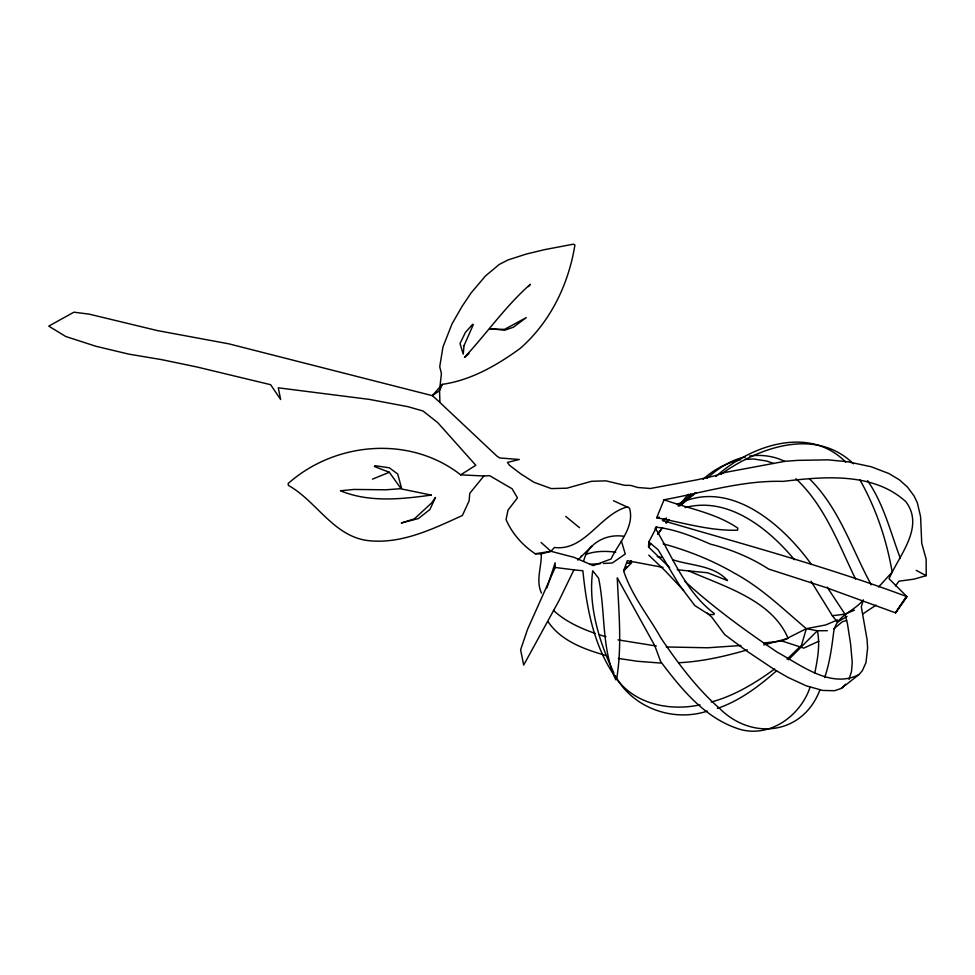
<?xml version="1.0" encoding="UTF-8"?>
<svg xmlns="http://www.w3.org/2000/svg" width="975" height="975" viewBox="0 0 975 975"><rect width="100%" height="100%" fill="white"/><g stroke="black" fill="none" stroke-linecap="round" stroke-linejoin="round"><path stroke-width="1.46" d="M669.63 567.572L648.546 546.987L648.826 542.015L655.724 528.803L655.541 527.158C674.822 528.998 692.872 536.567 710.507 544.148C731.079 549.413 750.762 557.505 768.629 569.047L826.349 587.681L895.55 612.848L906.908 596.59L895.55 612.848M819.89 689.983C802.973 734.589 752.286 740.72 720.001 708.825C696.845 688.484 678.271 663.609 661.05 638.198C648.448 615.798 631.715 595.628 623.634 570.875L627.352 560.674L663.024 567.426M546.926 587.864L555.128 562.843L555.202 567.474L527.463 629.557L520.613 649.789L523.685 665.084L558.87 600.893L573.934 569.839L582.879 570.765C586.779 609.497 594.457 650.569 619.028 681.915C638.357 705.217 671.69 710.921 700.038 704.864M837.549 619.893L825.801 624.926L806.325 628.68L801.487 645.292L787.032 659.222M814.747 673.384C817.501 659.466 820.316 644.877 817.391 630.752L806.325 628.68C783.217 609.107 761.256 587.559 734.26 573.068C712.043 560.15 687.972 550.619 663.219 543.818M863.387 599.832L861.303 606.816L867.043 639.344L867.616 648.022L865.971 662.622L862.388 670.605L859.06 674.505L841.425 688.362L834.539 690.714L822.778 690.446L806.325 685.864L788.08 677.442L775.113 670.008L746.704 651.007L724.717 634.615L711.848 617.236L707.448 613.068M583.684 561.039C587.718 543.331 606.218 533.569 623.573 536.262M824.667 677.552C829.737 662.842 831.785 647.29 833.698 631.91C836.014 615.725 853.296 611.837 862.412 600.868M664.072 499.761C688.85 508.682 715.869 513.057 737.904 528.206L737.49 530.193C709.934 531.046 683.438 522.722 656.687 517.774L664.072 499.761C703.194 492.655 742.243 480.309 782.303 481.37L783.157 481.37C823.912 476.592 873.112 471.815 905.933 501.772C924.97 527.256 898.962 555.47 889.066 578.748L906.908 596.59M613.458 500.736L629.533 508.072C634.871 527.195 618.479 542.953 611.057 559.004L593.153 565.622L574.007 557.334L550.972 551.302L541.259 553.885L535.238 553.763C522.6 545.427 512.094 533.544 506.062 519.602L507.999 510.144L517.457 497.884L512.094 488.78L489.572 475.642L483.88 475.995L469.743 493.362L469.146 500.784L462.382 515.482C432.278 529.218 399.713 545.196 365.686 540.272C332.597 534.666 316.18 501.016 288.368 485.379L288.125 483.539C335.168 441.712 409.951 435.155 460.675 474.837L475.8 465.27L437.726 422.614L422.992 410.987L407.94 406.685L369.232 399.372L278.265 387.818L280.642 399.506L270.623 384.698L196.865 366.966L161.74 359.653L128.798 354.132L95.952 346.283L65.739 336.497L48.75 326.125L73.893 312.183L89.322 314.169L157.609 330.635L228.723 343.809L432.303 395.655L439.53 390.683L441.407 373.596L439.737 366.661L443.003 346.832L452.022 323.871L461.967 306.552L471.083 292.951L485.452 275.962L499.163 264.517L507.89 259.996L526.463 254L544.672 249.624L573.398 244.177L574.909 244.993C568.632 284.249 550.363 322.103 520.102 348.489C496.897 365.296 471.108 380.238 442.309 384.357L439.53 390.683L439.932 402.517L496.714 455.934L499.712 457.957L519.273 459.481L507.451 462.418L509.389 465.185L520.857 473.935L534.056 482.32L551.302 488.597L566.877 488.183L591.545 481.297L605.95 480.846L624.609 485.294L630.703 485.404L637.784 487.5L650.398 488.499L696.662 479.883L713.834 476.056L725.095 472.436L785.058 461.285L797.733 460.371L827.982 459.847L847.714 461.76L871.053 466.72L888.713 473.46L899.352 479.798L907.579 487.171L914.148 496.104L917.317 502.722L920.583 516.604L921.728 543.209L926.128 559.15L926.25 575.64L914.184 579.113L898.974 581.173L895.452 585.914M810.054 687.29C800 717.161 767.118 740.049 735.674 727.886C703.316 716.284 680.757 688.143 660.672 661.611L654.761 645.657L617.273 577.87C618.723 611.678 622.233 646.011 616.553 679.563L615.737 679.733C601.197 647.888 605.658 611.873 598.601 578.212L592.715 570.765C587.962 605.378 599.089 641.891 613.97 673.152M849.042 679.441L851.528 671.251L852.247 662.391L850.59 643.939L847.482 623.89L844.972 614.153L827.153 587.145M629.387 563.184L631.069 560.637M895.55 612.69L906.372 596.432C826.459 566.609 744.01 544.428 662.403 520.492L664.718 518.517M657.686 534.422L662.573 527.536L658.015 533.459M665.937 522.917L668.448 519.48M648.546 546.987L651.093 543.562M577.773 560.089L591.862 546.11M626.888 566.755L623.634 570.875L631.666 562.807L626.669 563.172M468.963 353.45L464.514 357.386C486.817 333.316 505.635 306.04 530.376 284.273L528.487 286.613M666.278 522.905L669.021 519.504M678.685 505.769L688.338 494.264M581.368 556.518L581.344 555.847M681.464 504.489L690.653 494.142M442.309 384.357L432.303 395.655L439.676 402.139M535.238 553.763L550.972 551.302L554.397 547.487C585.085 551.338 600.076 513.825 627.705 506.817M655.029 528.974L656.809 526.987M878.585 586.999L892.174 572.093C886.641 539.967 876.013 508.231 859.889 479.822M841.425 688.362L845.605 684.218M788.422 659.783L817.391 630.752L827.336 630.691M776.697 670.69C759.074 686.156 739.867 700.757 717.429 708.411M707.021 478.237C718.039 468.573 730.799 459.737 745.461 456.97M703.121 479.359C713.554 469.438 726.765 462.869 740.756 459.652M679.685 505.988L695.967 492.741M833.82 628.814L842.449 621.672L846.714 620.502M663.171 520.699L666.51 517.969M876.111 605.097L862.851 613.909M715.894 476.556C749.751 445.855 808.75 424.661 845.678 462.077M774.589 669.021C755.308 683.073 734.407 695.772 711.189 702.037M678.027 505.891L695.419 492.741M721.134 474.143C758.696 447.464 815.514 426.904 853.43 463.808M847.056 616.346L837.452 622.16L832.37 615.725L811.066 581.271M677.259 504.465C728.691 477.921 781.718 523.49 810.834 563.635M806.325 628.68L781.962 640.989L763.535 643.013M859.06 674.505C831.188 689.167 801.206 665.206 777.392 652.275C745.266 630.545 713.663 607.669 685.035 581.441M818.805 641.221L803.802 648.131L781.962 640.989M854.453 610.155L844.972 614.153L832.37 615.725M372.474 479.127L389.342 472.29L400.493 487.866L401.542 488.17L397.702 474.008L389.293 467.805L374.912 465.672L374.363 466.489L389.342 472.29M585.597 554.543C595.201 550.875 605.707 550.948 615.773 552.143M747.289 649.862C724.937 656.382 702 661.598 678.685 662.744M763.742 644.938L788.092 638.418C772.224 600.039 723.523 586.328 688.557 570.814M685.023 507.622C728.033 495.97 768.629 528.657 794.406 559.687M656.687 517.774L659.271 517.128M707.314 711.128C672.933 722.378 632.531 707.911 615.164 675.675M489.535 329.16L504.623 329.343L526.281 317.606L513.435 327.186L504.66 330.22L491.156 328.77M749.726 455.995C761.609 454.399 774.101 456.044 784.851 461.467M740.988 645.499L707.679 647.778L666.315 646.961M590.033 564.281L600.442 563.672M603.428 563.501L612.349 562.965L625.255 553.995L621.355 540.906M745.022 459.432L753.553 458.981L766.642 461.017L773.541 463.466M660.599 663.061L637.126 661.257L618.394 658.418M460.675 474.837L483.88 475.995M656.333 646.023L617.992 639.868M677.186 569.778L707.643 572.776L727.521 580.576C714.212 565.256 691.141 565.841 672.969 559.808M555.202 567.474L573.934 569.839M657.272 556.652L661.537 557.432M606.182 655.566C584.732 649.435 561.1 641.111 548.096 621.733M605.938 636.785L599.369 634.762M595.372 633.482C580.32 628.217 565.256 621.404 553.471 610.399M916.207 570.387L926.25 575.64M565.732 516.397L579.503 527.719M648.826 542.015L658.088 549.681L679.234 584.854L694.761 605.524L708.837 614.457L713.797 614.591L714.322 613.567C686.108 592.312 673.128 558.322 655.724 528.803M541.101 542.49L550.972 551.302M648.753 555.116L665.328 571.009L683.633 590.436M809.262 478.615C839.231 507.987 851.65 548.852 871.236 584.817M795.966 478.737C824.911 505.976 838.61 544.074 855.562 579.04M867.543 480.638C883.728 503.941 890.394 531.899 900.254 558.078M541.43 593.032C535.531 580.442 541.771 566.853 541.259 553.885M401.456 522.953L418.397 518.554L429.914 509.511L435.496 497.421L431.706 502.881L414.338 518.871L401.456 522.953M463.99 345.723L463.235 354.144L460.017 343.529L465.441 332.378L472.668 324.297L473.302 324.651L463.99 345.723M431.23 495.081C401.359 499.237 368.891 502.649 340.458 490.754L353.913 489.45L385.82 489.791L400.384 488.731L431.23 495.081"/></g></svg>
